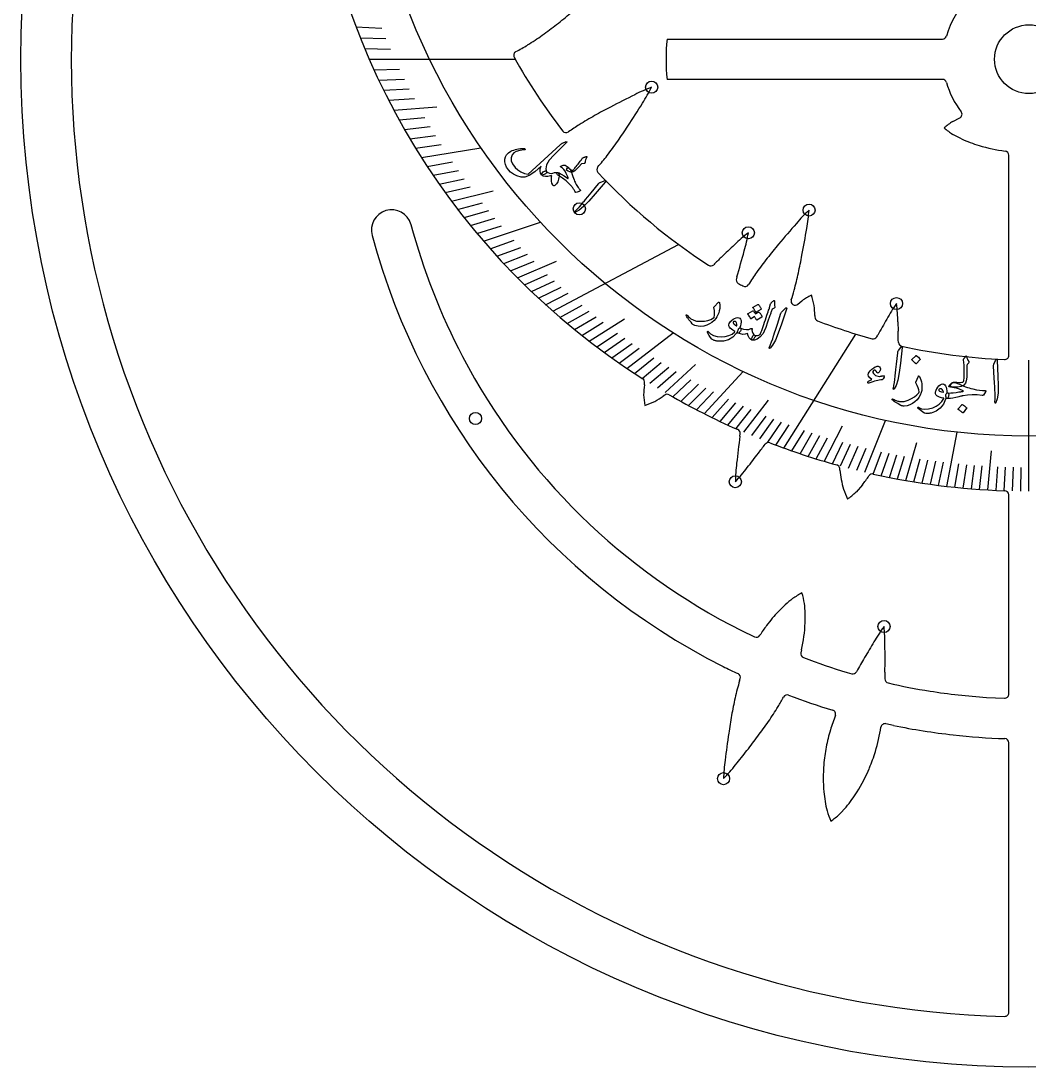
# Model space of a CAD drawing. Header units: millimetres. Extents: x -61 to 61, y -61 to 61.
# Drawn here: x -60.7 to 0, y -60.8 to 2.3 of the extents above; entities that cross this region are included whole.
import ezdxf

# ---------------------------------------------------------------- set-up
doc = ezdxf.new("R2010")
doc.units = ezdxf.units.MM
for name, color, linetype in [('CUT_INNER', 6, 'Continuous'), ('CUT_OUTER', 1, 'Continuous'), ('ENGRAVE', 7, 'Continuous'), ('ENGRAVE_FINE', 8, 'Continuous'), ('TEXT', 5, 'Continuous')]:
    doc.layers.add(name, color=color, linetype=linetype)

msp = doc.modelspace()

# ---------------------------------------------------------------- linework, layer by layer
at = {"layer": 'CUT_INNER'}
for points in [[(-21.811, 1.215), (-21.806, 1.215), (-5.212, 1.215)], [(-5.212, -1.215), (-21.806, -1.215), (-21.811, -1.215)], [(-4.59, -3.75), (-4.585, -3.748), (-4.168, -3.536)], [(-4.066, -4.798), (-4.585, -4.535), (-4.59, -4.532)], [(-1.215, -17.852), (-1.215, -5.786)], [(-37.246, -9.949), (-37.244, -9.955)], [(-17.601, -13.125), (-17.63, -13.222)], [(-13.921, -14.77), (-13.677, -14.558), (-13.673, -14.555)], [(-12.9, -15.445), (-12.899, -15.536)], [(-7.901, -15.838), (-7.885, -16.385)], [(-9.17, -16.73), (-9.111, -16.624)], [(-23.178, -19.63), (-23.16, -19.509)], [(-21.953, -20.242), (-22.044, -20.31)], [(-17.547, -22.324), (-17.583, -22.308)], [(-17.419, -22.725), (-17.4, -22.588)], [(-11.397, -24.76), (-11.404, -24.675)], [(-10.038, -25.654), (-10.419, -26.093), (-10.423, -26.097)], [(-1.215, -38.264), (-1.215, -26.256)], [(-17.314, -34.444), (-16.532, -34.816)], [(-13.698, -35.599), (-13.7, -35.606), (-13.742, -35.773)], [(-10.96, -36.96), (-10.676, -37.038)], [(-8.677, -36.951), (-8.684, -37.346)], [(-17.438, -37.463), (-17.397, -37.335)], [(-2.558, -38.466), (-1.476, -38.514)], [(-8.156, -40.161), (-8.62, -40.057)], [(-1.215, -57.444), (-1.215, -41.197)], [(-11.019, -45.077), (-11.41, -45.508), (-11.413, -45.512)]]:
    msp.add_lwpolyline(points, dxfattribs=at)
msp.add_circle((0, 0), 2.075, dxfattribs=at)
for centre, radius, start, end in [((0, 17.36), 43.39, 133.66081, 237.56427), ((0, 0), 57.712, 133.946, 268.5387), ((-0.001, 0.001), 5.162, 105.67065, 164.32935), ((-50.608, 30.23), 35.804, 308.20487, 309.94646), ((-42.311, 19.683), 22.385, 305.45135, 308.21302), ((-38.588, 14.455), 15.967, 301.61797, 305.45144), ((-5.212, 1.465), 0.25, 270, 343.82812), ((-35.345, 9.075), 9.686, 297.17588, 301.96428), ((-9.472, 0), 12.399, 174.37769, 185.62231), ((-30.804, 0.238), 0.25, 117.99365, 209.00391), ((-0.033, 17.337), 35.453, 209.06073, 217.6733), ((-5.212, -1.465), 0.25, 16.17188, 90), ((-19.472, -10.342), 9.253, 110.67135, 117.54792), ((-31.033, 2.413), 9.251, 326.82175, 333.70839), ((-0.009, -0.004), 5.154, 195.6577, 217.77898), ((8.904, -68.355), 73.832, 116.25097, 117.52599), ((-8.64, -34.655), 35.839, 117.55199, 119.29024), ((-82.52, 34.131), 69.721, 326.81013, 328.1604), ((-15.213, -22.944), 22.409, 119.28211, 122.03778), ((-0.907, -9.277), 6.641, 123.67843, 129.34769), ((-4.281, -3.313), 0.25, 296.91175, 37.26562), ((-27.897, -4.177), 0.25, 217.79297, 304.91632), ((-20.899, -13.989), 11.802, 121.69788, 125.50596), ((-54.14, 15.559), 35.804, 325.07987, 326.82146), ((-0.237, 1.899), 7.765, 231.06311, 235.91077), ((-43.139, 7.875), 22.385, 322.32635, 325.08802), ((-0.443, 3.193), 8.774, 245.61417, 252.99988), ((-0.223, 3.884), 9.499, 252.94549, 262.72028), ((-1.465, -5.786), 0.25, 0, 81.12263), ((-36.027, 2.329), 13.367, 318.7052, 322.51185), ((-25.795, -6.655), 0.25, 139.45868, 223.06641), ((-0.009, 17.349), 35.478, 222.95112, 237.04141), ((-38.411, -10.292), 1.215, 16.42229, 196.12009), ((-6.921, -15.841), 9.253, 133.17153, 140.04787), ((-22.483, -8.48), 9.25, 349.32169, 356.20859), ((0.061, 0.027), 38.617, 194.97985, 207.69706), ((41.496, -58.578), 73.832, 138.75097, 140.02599), ((0, 0), 40.981, 195.03312, 243.26556), ((-11.28, -17.787), 9.241, 127.5401, 134.4251), ((-26.036, -8.946), 9.251, 343.6967, 350.58316), ((-82.189, 1.12), 69.721, 349.31013, 350.6604), ((35.869, -68.407), 78.415, 133.13845, 133.9409), ((12.391, -34.158), 35.839, 140.05199, 141.79024), ((0.84, -32.258), 28.079, 133.65823, 134.95368), ((-84.514, 6.461), 69.721, 343.68513, 345.0354), ((-48.862, -5.178), 35.804, 347.57987, 349.32146), ((-19.175, -12.21), 0.25, 237.12891, 314.86322), ((1.836, -25.853), 22.409, 141.78211, 144.53778), ((-17.39, -13.294), 0.25, 163.26178, 240.29297), ((-5.699, -20.544), 13.191, 144.33467, 148.15155), ((-35.757, -8.067), 22.385, 344.82635, 347.58802), ((-7.057, 4.802), 21.088, 240.27205, 241.13879), ((-17.115, -13.448), 0.25, 240.99609, 327.41632), ((-14.085, -14.581), 0.25, 161.95868, 310.92836), ((-23.136, -11.606), 9.278, 341.79845, 345.51379), ((-9.359, -21.012), 7.765, 118.90322, 123.75087), ((-19.456, -16.176), 6.641, 11.51853, 17.18779), ((-19.922, -15.727), 7.028, 2.30186, 7.17205), ((-0.453, -20.113), 9.253, 144.42147, 151.29788), ((-17.151, -15.93), 9.251, 0.57171, 7.45853), ((-12.649, -15.535), 0.25, 180.3189, 249.08203), ((59.349, -54.861), 78.415, 150.01345, 150.8159), ((-0.016, 17.309), 35.439, 248.962, 254.55423), ((-1240.701, -43.792), 1233.121, 1.241394, 1.273519), ((-9.389, -16.609), 0.25, 254.70703, 331.08966), ((-7.621, -17.049), 0.25, 186.27013, 257.51953), ((-0.004, 17.324), 35.457, 257.50557, 267.62291), ((0, 0), 38.551, 207.70362, 243.31333), ((-1.465, -17.853), 0.25, 267.71484, 0), ((-23.407, -19.472), 0.25, 351.54129, 57.48047), ((-16.195, -20.423), 7.028, 173.52426, 178.39444), ((-16.587, -19.908), 6.641, 182.74093, 188.41019), ((-25.828, -13.588), 7.765, 290.12561, 294.97327), ((-26.365, -14), 7.647, 299.92786, 304.40344), ((-21.804, -20.443), 0.25, 59.94518, 126.58371), ((-0.025, 17.307), 43.332, 240.01877, 246.09688), ((-17.647, -22.553), 0.25, 352.03938, 66.26953), ((51.7, -31.87), 69.721, 172.46273, 173.81301), ((-39.91, -5.615), 29.765, 322.46741, 323.76286), ((-15.701, -23.358), 0.25, 69.08306, 143.64082), ((-0.007, 17.34), 43.369, 248.91166, 254.51472), ((-78.698, 23.75), 78.415, 321.91606, 322.7185), ((-8.443, -25.568), 9.251, 172.47447, 179.36064), ((-11.653, -24.696), 0.25, 4.73438, 74.35547), ((-24.386, -19.075), 9.253, 316.32365, 323.20063), ((-3.908, -23.944), 7.534, 186.2197, 195.10536), ((-14.179, -22.224), 5.377, 320.36969, 327.5024), ((-9.434, -25.249), 0.25, 77.52149, 147.14062), ((-0.006, 17.313), 43.343, 257.50975, 268.08205), ((-4.926, -23.678), 6.641, 199.61593, 205.28519), ((-15.604, -20.313), 7.765, 307.00061, 311.84827), ((-1.465, -26.256), 0.25, 360, 88.06641), ((-9.616, -38.441), 7.526, 127.94848, 136.78219), ((-10.012, -39.016), 7.765, 118.18176, 123.02941), ((-20.048, -34.054), 6.641, 10.79707, 16.46633), ((-8.374, -39.656), 9.264, 136.56846, 143.41208), ((-21.013, -33.635), 7.534, 357.40084, 6.2865), ((-22.809, -33.587), 9.33, 347.54154, 357.60538), ((-10.693, -38.047), 6.443, 142.61035, 148.93481), ((-1.33, -39.731), 9.242, 143.22324, 150.10827), ((-17.94, -35.208), 9.262, 359.3821, 6.26028), ((-16.424, -34.59), 0.25, 244.57627, 328.24128), ((57.746, -75.721), 78.415, 148.82172, 149.62416), ((-78.393, -36.182), 69.721, 359.36839, 0.71866), ((-13.499, -35.834), 0.25, 165.99601, 249.66102), ((-2.21, -6.888), 31.319, 248.7017, 253.77641), ((27.467, -58.049), 43.356, 149.53786, 150.83331), ((-8.455, -16.84), 22.138, 243.20263, 245.80669), ((-17.635, -37.259), 0.25, 342.21641, 64.57627), ((-10.61, -36.796), 0.25, 254.74576, 330.54648), ((-2.134, -42.018), 15.967, 163.42412, 167.25758), ((-8.434, -37.351), 0.25, 178.94504, 257.28814), ((-1.657, -9.243), 29.164, 256.45039, 261.51919), ((-22.644, -34.339), 8.864, 328.11939, 332.40211), ((-14.568, -38.562), 0.25, 69.66102, 152.02088), ((-2.693, -8.149), 32.4, 248.66336, 253.63388), ((0, 0), 38.551, 261.10994, 266.19468), ((-1.465, -38.264), 0.25, 267.45763, 360), ((4.125, -43.433), 22.385, 167.2575, 170.01917), ((-31.077, -29.335), 18.668, 325.45677, 328.74815), ((17.341, -45.764), 35.804, 170.01101, 171.75261), ((-1.43, -43.566), 10.991, 158.62765, 163.42885), ((-11.899, -39.474), 0.25, 339.648, 72.20339), ((-38.593, -24.164), 27.791, 323.22829, 325.46074), ((-20.291, -38.446), 11.513, 343.45854, 350.9536), ((-8.675, -40.3), 0.25, 77.28814, 169.84353), ((0, 0), 40.981, 258.5197, 263.60444), ((50.905, -50.643), 69.721, 171.74127, 173.09155), ((-54.935, -11.965), 48.184, 321.94691, 323.24235), ((-1.702, -43.515), 10.715, 163.27519, 168.92633), ((-0.501, -5.585), 35.375, 263.40294, 268.45621), ((-1.465, -41.197), 0.25, 0, 87.45763), ((-2.578, -43.34), 9.821, 168.94748, 175.20413), ((-78.782, 6.615), 78.415, 321.1946, 321.99704), ((-19.002, -38.824), 10.17, 337.46132, 343.43443), ((-9.143, -43.585), 9.262, 171.75505, 178.63297), ((-25.005, -36.898), 9.242, 315.59591, 322.48122), ((-3.068, -43.304), 9.33, 175.16866, 185.2325), ((-18.391, -39.081), 9.507, 327.69266, 337.47572), ((-4.855, -43.495), 7.534, 185.02796, 193.91362), ((-17.775, -39.479), 8.774, 320.35994, 327.74564), ((-5.867, -43.208), 6.641, 198.42419, 204.09345), ((-16.473, -39.621), 7.765, 305.80888, 310.65653), ((-1.465, -57.444), 0.25, 268.41797, 0)]:
    msp.add_arc(centre, radius, start, end, dxfattribs=at)
at = {"layer": 'CUT_OUTER'}
msp.add_circle((0, 0), 60.75, dxfattribs=at)
at = {"layer": 'ENGRAVE'}
for points in [[(-39.766, 0), (-30.958, 0)], [(-36.618, -5.918), (-33.026, -5.337)], [(-32.87, -10.965), (-29.445, -9.822)], [(-28.698, -15.185), (-21.112, -11.171)], [(-24.231, -18.634), (-21.446, -16.492)], [(-14.767, -23.441), (-10.435, -16.564)], [(0, -26.031), (0, -18.133)], [(-19.565, -21.369), (-17.231, -18.82)], [(-9.885, -24.89), (-8.646, -21.77)], [(-4.954, -25.747), (-4.325, -22.48)]]:
    msp.add_lwpolyline(points, dxfattribs=at)
for centre, radius in [((0, 17.36), 40.073), ((-22.738, -1.684), 0.364), ((-27.096, -9.021), 0.364), ((-13.252, -9.091), 0.364), ((-16.91, -10.459), 0.364), ((-7.978, -14.729), 0.364), ((-33.353, -21.657), 0.364), ((-17.695, -25.466), 0.364), ((-8.733, -34.197), 0.364), ((-18.403, -43.365), 0.364)]:
    msp.add_circle(centre, radius, dxfattribs=at)
at = {"layer": 'ENGRAVE_FINE'}
for points in [[(-40.561, 1.948), (-39.007, 1.873)], [(-40.305, 1.29), (-38.75, 1.24)], [(-40.04, 0.64), (-38.484, 0.616)], [(-39.485, -0.632), (-37.929, -0.607)], [(-39.195, -1.254), (-37.64, -1.205)], [(-38.897, -1.868), (-37.343, -1.794)], [(-38.592, -2.473), (-37.04, -2.374)], [(-38.28, -3.069), (-35.691, -2.862)], [(-37.961, -3.657), (-36.413, -3.507)], [(-37.635, -4.235), (-36.09, -4.061)], [(-37.302, -4.805), (-35.761, -4.606)], [(-36.963, -5.365), (-35.426, -5.142)], [(-36.267, -6.461), (-34.74, -6.189)], [(-35.91, -6.995), (-34.388, -6.699)], [(-35.548, -7.521), (-34.032, -7.201)], [(-35.18, -8.039), (-33.67, -7.694)], [(-34.807, -8.548), (-32.297, -7.931)], [(-34.429, -9.048), (-32.934, -8.655)], [(-34.046, -9.54), (-32.559, -9.123)], [(-33.659, -10.023), (-32.179, -9.582)], [(-33.267, -10.498), (-31.796, -10.034)], [(-32.47, -11.423), (-31.017, -10.912)], [(-32.065, -11.873), (-30.623, -11.339)], [(-31.656, -12.315), (-30.225, -11.758)], [(-31.244, -12.749), (-29.823, -12.169)], [(-30.828, -13.175), (-28.474, -12.169)], [(-30.409, -13.592), (-29.011, -12.968)], [(-29.986, -14.002), (-28.6, -13.355)], [(-29.559, -14.404), (-28.186, -13.735)], [(-29.13, -14.799), (-27.77, -14.108)], [(-28.263, -15.564), (-26.93, -14.83)], [(-27.825, -15.935), (-26.506, -15.18)], [(-27.384, -16.298), (-26.08, -15.522)], [(-26.495, -17.002), (-24.369, -15.638)], [(-26.941, -16.654), (-25.652, -15.857)], [(-26.047, -17.343), (-24.789, -16.506)], [(-25.596, -17.677), (-24.355, -16.82)], [(-25.143, -18.003), (-23.918, -17.126)], [(-24.688, -18.322), (-23.48, -17.426)], [(-23.772, -18.939), (-22.599, -18.005)], [(-23.311, -19.237), (-22.157, -18.284)], [(-22.849, -19.527), (-21.712, -18.556)], [(-22.384, -19.811), (-21.267, -18.822)], [(-21.918, -20.088), (-20.085, -18.408)], [(-21.451, -20.358), (-20.371, -19.333)], [(-20.981, -20.621), (-19.922, -19.579)], [(-20.511, -20.877), (-19.471, -19.819)], [(-20.038, -21.126), (-19.02, -20.052)], [(-19.09, -21.605), (-18.113, -20.499)], [(-18.614, -21.835), (-17.658, -20.713)], [(-17.179, -22.485), (-15.694, -20.541)], [(-18.137, -22.058), (-17.202, -20.922)], [(-17.659, -22.275), (-16.746, -21.123)], [(-16.698, -22.689), (-15.83, -21.509)], [(-16.217, -22.886), (-15.371, -21.693)], [(-15.734, -23.077), (-14.912, -21.871)], [(-15.251, -23.262), (-14.451, -22.043)], [(-14.282, -23.613), (-13.529, -22.369)], [(-13.796, -23.779), (-13.067, -22.523)], [(-13.309, -23.939), (-12.604, -22.672)], [(-12.334, -24.241), (-11.24, -22.091)], [(-12.822, -24.093), (-12.141, -22.814)], [(-11.845, -24.383), (-11.214, -23.083)], [(-11.356, -24.518), (-10.749, -23.209)], [(-10.866, -24.648), (-10.285, -23.329)], [(-7.423, -25.391), (-6.754, -23.102)], [(-10.376, -24.772), (-9.819, -23.444)], [(-9.393, -25.002), (-8.888, -23.657)], [(-8.902, -25.108), (-8.422, -23.755)], [(-8.409, -25.208), (-7.956, -23.848)], [(-7.917, -25.302), (-7.489, -23.936)], [(-2.478, -25.96), (-2.253, -23.599)], [(-6.93, -25.474), (-6.555, -24.094)], [(-6.436, -25.551), (-6.087, -24.165)], [(-5.942, -25.622), (-5.62, -24.231)], [(-5.448, -25.687), (-5.152, -24.292)], [(-4.459, -25.801), (-4.216, -24.397)], [(-3.964, -25.849), (-3.748, -24.441)], [(-3.469, -25.892), (-3.28, -24.481)], [(-2.974, -25.929), (-2.811, -24.515)], [(-1.983, -25.985), (-1.875, -24.567)], [(-1.487, -26.005), (-1.406, -24.585)], [(-0.991, -26.019), (-0.937, -24.599)], [(-0.496, -26.028), (-0.469, -24.606)]]:
    msp.add_lwpolyline(points, dxfattribs=at)
at = {"layer": 'TEXT'}
for points in [[(-28.631, -5.773), (-28.908, -6.084), (-29.073, -6.363), (-29.125, -6.61), (-29.065, -6.824), (-29.071, -6.846), (-29.098, -6.873), (-29.145, -6.907), (-29.212, -6.946), (-29.266, -6.974), (-29.31, -6.989), (-29.341, -6.991), (-29.362, -6.98), (-29.432, -6.865), (-29.463, -6.737), (-29.454, -6.597), (-29.406, -6.444), (-29.786, -6.779), (-30.114, -7.003), (-30.389, -7.116), (-30.611, -7.116), (-30.857, -7.028), (-31.065, -6.922), (-31.237, -6.799), (-31.371, -6.66), (-31.48, -6.501), (-31.552, -6.343), (-31.589, -6.187), (-31.589, -6.033), (-31.553, -5.888), (-31.48, -5.76), (-31.37, -5.647), (-31.223, -5.551), (-31.137, -5.509), (-31.048, -5.473), (-30.953, -5.443), (-30.855, -5.419), (-30.753, -5.4), (-30.646, -5.387), (-30.534, -5.38), (-30.419, -5.379), (-30.404, -5.381), (-30.392, -5.385), (-30.381, -5.393), (-30.372, -5.402), (-30.367, -5.412), (-30.365, -5.422), (-30.366, -5.433), (-30.37, -5.444), (-30.377, -5.454), (-30.389, -5.462), (-30.404, -5.466), (-30.423, -5.469), (-30.684, -5.497), (-30.893, -5.556), (-31.049, -5.644), (-31.152, -5.763), (-31.21, -5.934), (-31.199, -6.117), (-31.119, -6.312), (-30.969, -6.518), (-30.804, -6.675), (-30.616, -6.796), (-30.406, -6.883), (-30.174, -6.934), (-28.261, -5.166), (-28.215, -5.124), (-28.174, -5.091), (-28.139, -5.066), (-28.109, -5.05), (-27.887, -4.961), (-27.855, -4.969), (-27.847, -4.99), (-27.862, -5.022), (-27.901, -5.066)], [(-26.77, -5.894), (-26.753, -5.888), (-26.738, -5.883), (-26.724, -5.878), (-26.712, -5.874), (-26.701, -5.87), (-26.692, -5.867), (-26.685, -5.865), (-26.68, -5.864), (-26.67, -5.863), (-26.661, -5.864), (-26.654, -5.867), (-26.647, -5.873), (-26.642, -5.88), (-26.64, -5.888), (-26.641, -5.896), (-26.645, -5.904), (-26.687, -5.989), (-26.72, -6.071), (-26.742, -6.152), (-26.754, -6.232), (-26.759, -6.251), (-26.769, -6.265), (-26.786, -6.275), (-26.808, -6.28), (-26.966, -6.297), (-27.129, -6.489), (-27.26, -6.628), (-27.374, -6.728), (-27.471, -6.787), (-27.552, -6.806), (-27.606, -6.799), (-27.676, -6.779), (-27.763, -6.744), (-27.866, -6.696), (-27.843, -6.6), (-27.804, -6.552), (-27.751, -6.551), (-27.683, -6.598), (-27.637, -6.638), (-27.593, -6.672), (-27.552, -6.7), (-27.513, -6.722), (-27.5, -6.712), (-27.482, -6.695), (-27.461, -6.671), (-27.435, -6.641), (-27.404, -6.605), (-27.369, -6.562), (-27.328, -6.513), (-27.283, -6.457), (-27.227, -6.389), (-27.175, -6.324), (-27.127, -6.264), (-27.083, -6.207), (-27.043, -6.154), (-27.007, -6.104), (-26.974, -6.056), (-26.946, -6.013), (-26.922, -5.978), (-26.902, -5.953), (-26.884, -5.935), (-26.869, -5.926), (-26.851, -5.922), (-26.829, -5.915), (-26.802, -5.906), (-26.77, -5.894)], [(-28.378, -6.832), (-28.349, -6.874), (-28.329, -6.925), (-28.319, -6.984), (-28.32, -7.053), (-28.344, -7.231), (-28.393, -7.382), (-28.468, -7.507), (-28.569, -7.605), (-28.606, -7.624), (-28.64, -7.624), (-28.67, -7.606), (-28.698, -7.568), (-28.746, -7.464), (-28.773, -7.346), (-28.779, -7.214), (-28.764, -7.069), (-28.762, -7.039), (-28.772, -7.021), (-28.793, -7.014), (-28.825, -7.02), (-28.997, -7.066), (-29.145, -7.075), (-29.267, -7.045), (-29.365, -6.977), (-29.369, -6.966), (-29.369, -6.95), (-29.364, -6.931), (-29.353, -6.907), (-29.314, -6.846), (-29.273, -6.797), (-29.23, -6.761), (-29.185, -6.738), (-29.164, -6.734), (-29.143, -6.735), (-29.121, -6.743), (-29.1, -6.757), (-29.003, -6.827), (-28.904, -6.869), (-28.801, -6.881), (-28.695, -6.865), (-28.585, -6.837), (-28.495, -6.822), (-28.426, -6.821), (-28.378, -6.832)], [(-28.218, -6.448), (-28.166, -6.42), (-28.113, -6.4), (-28.062, -6.388), (-28.011, -6.385), (-27.954, -6.395), (-27.894, -6.42), (-27.831, -6.46), (-27.764, -6.515), (-27.731, -6.547), (-27.701, -6.581), (-27.673, -6.616), (-27.648, -6.652), (-27.626, -6.689), (-27.607, -6.727), (-27.589, -6.765), (-27.573, -6.805), (-27.526, -6.943), (-27.483, -7.067), (-27.444, -7.175), (-27.409, -7.269), (-27.379, -7.347), (-27.353, -7.412), (-27.332, -7.461), (-27.315, -7.496), (-27.278, -7.557), (-27.241, -7.616), (-27.204, -7.672), (-27.168, -7.724), (-27.132, -7.773), (-27.098, -7.819), (-27.066, -7.861), (-27.035, -7.9), (-27.032, -7.907), (-27.033, -7.915), (-27.04, -7.923), (-27.053, -7.932), (-27.112, -7.965), (-27.173, -7.991), (-27.236, -8.011), (-27.302, -8.024), (-27.311, -8.024), (-27.319, -8.021), (-27.326, -8.015), (-27.333, -8.007), (-27.362, -7.957), (-27.39, -7.909), (-27.417, -7.864), (-27.444, -7.822), (-27.47, -7.782), (-27.496, -7.745), (-27.521, -7.711), (-27.545, -7.68), (-27.702, -7.502), (-27.887, -7.333), (-28.101, -7.172), (-28.344, -7.018), (-28.385, -6.991), (-28.417, -6.96), (-28.44, -6.927), (-28.453, -6.891), (-28.457, -6.859), (-28.449, -6.837), (-28.43, -6.826), (-28.399, -6.825), (-28.312, -6.853), (-28.184, -6.922), (-28.015, -7.031), (-27.804, -7.178), (-27.795, -7.183), (-27.787, -7.186), (-27.782, -7.187), (-27.778, -7.185), (-27.775, -7.156), (-27.791, -7.096), (-27.828, -7.006), (-27.883, -6.886), (-27.953, -6.756), (-28.033, -6.646), (-28.123, -6.555), (-28.224, -6.482), (-28.233, -6.475), (-28.235, -6.467), (-28.23, -6.458), (-28.218, -6.448)], [(-25.609, -7.338), (-25.534, -7.314), (-25.497, -7.317), (-25.497, -7.346), (-25.535, -7.403), (-26.148, -8.117), (-26.523, -8.555), (-26.843, -8.884), (-27.109, -9.103), (-27.322, -9.211), (-27.344, -9.215), (-27.359, -9.214), (-27.367, -9.208), (-27.368, -9.197), (-27.365, -9.184), (-27.358, -9.17), (-27.347, -9.156), (-27.332, -9.14), (-27.213, -9.025), (-27.093, -8.897), (-26.97, -8.757), (-26.846, -8.605), (-26.812, -8.566), (-26.723, -8.459), (-26.579, -8.285), (-26.378, -8.043), (-25.936, -7.505), (-25.911, -7.479), (-25.885, -7.457), (-25.859, -7.439), (-25.832, -7.426)], [(-18.701, -14.65), (-18.695, -14.646), (-18.69, -14.642), (-18.685, -14.64), (-18.681, -14.64), (-18.671, -14.644), (-18.663, -14.655), (-18.655, -14.672), (-18.647, -14.695), (-18.629, -14.801), (-18.625, -14.914), (-18.636, -15.033), (-18.661, -15.159), (-18.698, -15.289), (-18.745, -15.41), (-18.802, -15.524), (-18.869, -15.63), (-18.98, -15.756), (-19.109, -15.865), (-19.253, -15.956), (-19.415, -16.03), (-19.588, -16.081), (-19.764, -16.101), (-19.943, -16.09), (-20.126, -16.049), (-20.172, -16.032), (-20.214, -16.01), (-20.253, -15.981), (-20.288, -15.946), (-20.362, -15.857), (-20.429, -15.776), (-20.488, -15.703), (-20.538, -15.637), (-20.581, -15.579), (-20.616, -15.53), (-20.642, -15.488), (-20.66, -15.455), (-20.663, -15.446), (-20.664, -15.439), (-20.664, -15.432), (-20.661, -15.427), (-20.657, -15.421), (-20.651, -15.416), (-20.645, -15.413), (-20.637, -15.411), (-20.629, -15.41), (-20.621, -15.413), (-20.613, -15.418), (-20.605, -15.426), (-20.557, -15.477), (-20.51, -15.524), (-20.463, -15.566), (-20.418, -15.604), (-20.372, -15.638), (-20.327, -15.668), (-20.282, -15.695), (-20.236, -15.718), (-20.189, -15.737), (-20.139, -15.754), (-20.085, -15.769), (-20.027, -15.78), (-19.965, -15.789), (-19.9, -15.795), (-19.831, -15.797), (-19.758, -15.797), (-19.546, -15.781), (-19.351, -15.742), (-19.172, -15.681), (-19.011, -15.597), (-18.999, -15.589), (-18.989, -15.579), (-18.98, -15.565), (-18.973, -15.548), (-18.955, -15.435), (-18.95, -15.3), (-18.959, -15.143), (-18.981, -14.964), (-18.981, -14.954), (-18.979, -14.945), (-18.976, -14.939), (-18.972, -14.934)], [(-15.535, -14.69), (-15.485, -14.645), (-15.447, -14.609), (-15.419, -14.582), (-15.401, -14.564), (-15.389, -14.553), (-15.377, -14.547), (-15.365, -14.545), (-15.354, -14.549), (-15.342, -14.556), (-15.336, -14.568), (-15.333, -14.582), (-15.334, -14.6), (-15.342, -14.687), (-15.342, -14.769), (-15.332, -14.847), (-15.313, -14.919), (-15.309, -14.942), (-15.314, -14.962), (-15.329, -14.981), (-15.354, -14.997), (-15.478, -15.069), (-15.496, -15.12), (-15.513, -15.169), (-15.53, -15.218), (-15.547, -15.265), (-15.563, -15.312), (-15.579, -15.358), (-15.594, -15.403), (-15.609, -15.447), (-15.746, -15.857), (-15.861, -16.174), (-15.954, -16.397), (-16.025, -16.527), (-16.206, -16.739), (-16.377, -16.877), (-16.539, -16.942), (-16.691, -16.933), (-16.694, -16.931), (-16.698, -16.929), (-16.701, -16.927), (-16.705, -16.926), (-16.716, -16.896), (-16.708, -16.846), (-16.68, -16.774), (-16.633, -16.68), (-16.612, -16.647), (-16.59, -16.627), (-16.566, -16.619), (-16.54, -16.623), (-16.444, -16.649), (-16.355, -16.652), (-16.274, -16.635), (-16.202, -16.596), (-16.17, -16.522), (-16.137, -16.437), (-16.1, -16.342), (-16.061, -16.235), (-16.02, -16.118), (-15.977, -15.991), (-15.93, -15.854), (-15.882, -15.707), (-15.832, -15.563), (-15.789, -15.433), (-15.75, -15.318), (-15.716, -15.218), (-15.688, -15.132), (-15.664, -15.061), (-15.645, -15.004), (-15.63, -14.963), (-15.568, -14.751), (-15.56, -14.731), (-15.551, -14.714), (-15.543, -14.701), (-15.535, -14.69)], [(-16.338, -14.778), (-16.332, -14.776), (-16.325, -14.776), (-16.317, -14.779), (-16.308, -14.784), (-16.282, -14.813), (-16.258, -14.843), (-16.235, -14.873), (-16.214, -14.905), (-16.195, -14.937), (-16.177, -14.97), (-16.16, -15.005), (-16.145, -15.042), (-16.142, -15.054), (-16.143, -15.063), (-16.146, -15.071), (-16.153, -15.076), (-16.443, -15.256), (-16.451, -15.258), (-16.459, -15.254), (-16.466, -15.246), (-16.473, -15.232), (-16.479, -15.221), (-16.488, -15.203), (-16.501, -15.179), (-16.518, -15.149), (-16.539, -15.113), (-16.564, -15.07), (-16.594, -15.02), (-16.628, -14.964), (-16.632, -14.956), (-16.633, -14.949), (-16.63, -14.944), (-16.624, -14.94)], [(-14.702, -15.039), (-14.642, -14.988), (-14.606, -14.977), (-14.595, -15.005), (-14.61, -15.072), (-14.916, -15.961), (-15.104, -16.506), (-15.28, -16.93), (-15.447, -17.232), (-15.604, -17.411), (-15.623, -17.423), (-15.638, -17.427), (-15.648, -17.425), (-15.652, -17.415), (-15.654, -17.402), (-15.652, -17.386), (-15.648, -17.369), (-15.64, -17.349), (-15.572, -17.198), (-15.507, -17.035), (-15.444, -16.859), (-15.385, -16.672), (-15.368, -16.623), (-15.325, -16.491), (-15.255, -16.276), (-15.157, -15.978), (-14.944, -15.315), (-14.931, -15.28), (-14.915, -15.25), (-14.897, -15.224), (-14.877, -15.203)], [(-17.628, -16.508), (-17.855, -16.744), (-18.115, -16.905), (-18.408, -16.989), (-18.734, -16.997), (-18.777, -16.992), (-18.818, -16.986), (-18.858, -16.979), (-18.897, -16.97), (-18.935, -16.96), (-18.97, -16.949), (-19.004, -16.936), (-19.035, -16.922), (-19.105, -16.87), (-19.184, -16.777), (-19.271, -16.643), (-19.366, -16.468), (-19.374, -16.446), (-19.376, -16.428), (-19.372, -16.414), (-19.362, -16.405), (-19.348, -16.4), (-19.335, -16.402), (-19.322, -16.411), (-19.31, -16.426), (-19.184, -16.56), (-19.012, -16.657), (-18.794, -16.714), (-18.532, -16.733), (-18.299, -16.713), (-18.087, -16.656), (-17.894, -16.563), (-17.721, -16.433), (-17.719, -16.427), (-17.718, -16.421), (-17.72, -16.416), (-17.723, -16.411), (-17.838, -16.341), (-17.931, -16.274), (-18.004, -16.21), (-18.054, -16.148), (-18.082, -16.079), (-18.083, -16.004), (-18.056, -15.924), (-18.001, -15.838), (-17.993, -15.827), (-17.984, -15.816), (-17.975, -15.805), (-17.965, -15.795), (-17.954, -15.784), (-17.943, -15.772), (-17.931, -15.761), (-17.918, -15.748), (-17.826, -15.674), (-17.735, -15.62), (-17.645, -15.587), (-17.555, -15.574), (-17.475, -15.584), (-17.415, -15.617), (-17.373, -15.672), (-17.351, -15.752), (-17.346, -15.848), (-17.357, -15.951), (-17.385, -16.06), (-17.43, -16.176), (-17.423, -16.179), (-17.416, -16.182), (-17.41, -16.185), (-17.403, -16.188), (-17.396, -16.19), (-17.39, -16.193), (-17.383, -16.196), (-17.376, -16.199), (-17.356, -16.216), (-17.345, -16.24), (-17.345, -16.271), (-17.355, -16.309), (-17.371, -16.348), (-17.391, -16.386), (-17.416, -16.422), (-17.444, -16.457), (-17.473, -16.485), (-17.498, -16.503), (-17.519, -16.511), (-17.536, -16.508), (-17.602, -16.474), (-17.606, -16.48), (-17.611, -16.487), (-17.619, -16.497), (-17.628, -16.508)], [(-16.289, -15.248), (-16.282, -15.245), (-16.275, -15.246), (-16.267, -15.249), (-16.259, -15.254), (-16.232, -15.283), (-16.207, -15.313), (-16.184, -15.343), (-16.162, -15.374), (-16.142, -15.407), (-16.124, -15.44), (-16.106, -15.475), (-16.091, -15.512), (-16.089, -15.521), (-16.09, -15.53), (-16.095, -15.538), (-16.102, -15.544), (-16.392, -15.725), (-16.398, -15.726), (-16.405, -15.723), (-16.412, -15.716), (-16.419, -15.703), (-16.424, -15.695), (-16.432, -15.682), (-16.442, -15.665), (-16.455, -15.643), (-16.47, -15.617), (-16.489, -15.586), (-16.51, -15.552), (-16.535, -15.513), (-16.749, -15.645), (-16.757, -15.646), (-16.765, -15.643), (-16.772, -15.635), (-16.779, -15.621), (-16.785, -15.609), (-16.795, -15.591), (-16.808, -15.567), (-16.826, -15.537), (-16.847, -15.501), (-16.872, -15.457), (-16.903, -15.407), (-16.937, -15.351), (-16.94, -15.343), (-16.939, -15.337), (-16.936, -15.332), (-16.93, -15.329), (-16.641, -15.168), (-16.634, -15.166), (-16.627, -15.166), (-16.619, -15.169), (-16.611, -15.175), (-16.592, -15.195), (-16.574, -15.217), (-16.556, -15.238), (-16.539, -15.261), (-16.523, -15.283), (-16.508, -15.307), (-16.494, -15.331), (-16.481, -15.356)], [(-17.595, -16.042), (-17.598, -15.961), (-17.614, -15.897), (-17.642, -15.849), (-17.684, -15.817), (-17.715, -15.81), (-17.746, -15.808), (-17.776, -15.812), (-17.805, -15.822), (-17.816, -15.83), (-17.823, -15.841), (-17.826, -15.855), (-17.823, -15.873), (-17.805, -15.922), (-17.765, -15.97), (-17.704, -16.017), (-17.622, -16.062), (-17.613, -16.065), (-17.605, -16.062), (-17.599, -16.055), (-17.595, -16.042)], [(-16.54, -16.623), (-16.517, -16.646), (-16.501, -16.665), (-16.493, -16.68), (-16.493, -16.693), (-16.497, -16.71), (-16.506, -16.729), (-16.517, -16.751), (-16.533, -16.776), (-16.586, -16.852), (-16.63, -16.904), (-16.665, -16.93), (-16.691, -16.933), (-16.779, -16.873), (-16.854, -16.788), (-16.915, -16.676), (-16.963, -16.538), (-17.095, -16.577), (-17.235, -16.584), (-17.383, -16.561), (-17.54, -16.506), (-17.554, -16.495), (-17.562, -16.479), (-17.563, -16.458), (-17.558, -16.432), (-17.512, -16.275), (-17.506, -16.258), (-17.496, -16.241), (-17.481, -16.226), (-17.461, -16.211), (-17.442, -16.202), (-17.422, -16.197), (-17.402, -16.197), (-17.382, -16.201), (-17.195, -16.265), (-17.029, -16.291), (-16.884, -16.281), (-16.76, -16.234), (-16.744, -16.227), (-16.729, -16.224), (-16.714, -16.225), (-16.698, -16.23), (-16.686, -16.239), (-16.679, -16.25), (-16.678, -16.262), (-16.683, -16.277), (-16.689, -16.29), (-16.693, -16.301), (-16.695, -16.312), (-16.696, -16.321), (-16.672, -16.419), (-16.639, -16.502), (-16.594, -16.57), (-16.54, -16.623)], [(-7.728, -17.369), (-7.679, -17.308), (-7.646, -17.289), (-7.63, -17.314), (-7.631, -17.383), (-7.748, -18.315), (-7.819, -18.888), (-7.904, -19.339), (-8.005, -19.669), (-8.123, -19.876), (-8.139, -19.892), (-8.152, -19.899), (-8.163, -19.898), (-8.169, -19.89), (-8.174, -19.877), (-8.175, -19.862), (-8.174, -19.844), (-8.171, -19.823), (-8.135, -19.661), (-8.105, -19.488), (-8.08, -19.303), (-8.06, -19.108), (-8.054, -19.057), (-8.039, -18.919), (-8.014, -18.694), (-7.98, -18.382), (-7.908, -17.689), (-7.902, -17.653), (-7.893, -17.62), (-7.88, -17.591), (-7.865, -17.565)], [(-6.819, -17.87), (-6.814, -17.866), (-6.807, -17.865), (-6.798, -17.866), (-6.789, -17.868), (-6.724, -17.911), (-6.665, -17.96), (-6.611, -18.014), (-6.562, -18.075), (-6.558, -18.083), (-6.557, -18.091), (-6.559, -18.098), (-6.564, -18.105), (-6.789, -18.359), (-6.796, -18.364), (-6.805, -18.364), (-6.814, -18.359), (-6.824, -18.348), (-6.833, -18.338), (-6.847, -18.324), (-6.866, -18.305), (-6.891, -18.281), (-6.921, -18.252), (-6.957, -18.217), (-6.999, -18.178), (-7.047, -18.133), (-7.053, -18.126), (-7.055, -18.12), (-7.054, -18.114), (-7.049, -18.109)], [(-3.914, -19.34), (-3.91, -19.23), (-3.908, -19.114), (-3.907, -18.992), (-3.906, -18.864), (-3.907, -18.73), (-3.908, -18.589), (-3.911, -18.442), (-3.916, -18.287), (-3.942, -18.126), (-3.94, -18.106), (-3.936, -18.087), (-3.929, -18.069), (-3.919, -18.052), (-3.913, -18.043), (-3.905, -18.032), (-3.895, -18.018), (-3.882, -18.002), (-3.868, -17.983), (-3.851, -17.96), (-3.832, -17.935), (-3.812, -17.906), (-3.805, -17.897), (-3.796, -17.89), (-3.787, -17.887), (-3.777, -17.887), (-3.769, -17.89), (-3.763, -17.896), (-3.758, -17.906), (-3.755, -17.92), (-3.738, -17.997), (-3.711, -18.073), (-3.674, -18.148), (-3.626, -18.221), (-3.614, -18.242), (-3.61, -18.261), (-3.616, -18.28), (-3.63, -18.298), (-3.718, -18.4), (-3.725, -18.413), (-3.731, -18.43), (-3.735, -18.453), (-3.737, -18.479), (-3.735, -18.855), (-3.749, -19.156), (-3.781, -19.381), (-3.831, -19.529), (-3.93, -19.644), (-4.09, -19.722), (-4.311, -19.761), (-4.593, -19.762), (-4.694, -19.744), (-4.741, -19.705), (-4.732, -19.646), (-4.668, -19.568), (-4.657, -19.558), (-4.647, -19.548), (-4.637, -19.538), (-4.627, -19.529), (-4.617, -19.519), (-4.608, -19.51), (-4.599, -19.502), (-4.59, -19.493), (-4.569, -19.477), (-4.545, -19.467), (-4.517, -19.462), (-4.487, -19.463), (-4.351, -19.475), (-4.231, -19.48), (-4.127, -19.478), (-4.038, -19.469), (-3.987, -19.456), (-3.949, -19.43), (-3.925, -19.391), (-3.914, -19.34)], [(-2.006, -18.162), (-1.968, -18.093), (-1.938, -18.07), (-1.919, -18.092), (-1.908, -18.16), (-1.872, -19.099), (-1.85, -19.675), (-1.861, -20.135), (-1.907, -20.476), (-1.99, -20.7), (-2.003, -20.718), (-2.015, -20.727), (-2.026, -20.728), (-2.034, -20.721), (-2.04, -20.709), (-2.044, -20.694), (-2.046, -20.676), (-2.046, -20.655), (-2.037, -20.49), (-2.035, -20.314), (-2.04, -20.128), (-2.053, -19.931), (-2.055, -19.88), (-2.062, -19.741), (-2.074, -19.515), (-2.091, -19.202), (-2.132, -18.507), (-2.132, -18.47), (-2.128, -18.436), (-2.121, -18.405), (-2.11, -18.378)], [(-8.787, -19.262), (-8.804, -19.285), (-8.82, -19.303), (-8.837, -19.316), (-8.854, -19.324), (-8.932, -19.334), (-9.016, -19.348), (-9.106, -19.366), (-9.202, -19.388), (-9.303, -19.415), (-9.412, -19.446), (-9.526, -19.482), (-9.647, -19.523), (-9.667, -19.526), (-9.683, -19.525), (-9.697, -19.518), (-9.707, -19.507), (-9.709, -19.503), (-9.711, -19.499), (-9.711, -19.496), (-9.711, -19.494), (-9.703, -19.453), (-9.659, -19.407), (-9.582, -19.355), (-9.471, -19.296), (-9.588, -19.202), (-9.661, -19.109), (-9.689, -19.019), (-9.674, -18.931), (-9.633, -18.856), (-9.563, -18.775), (-9.466, -18.688), (-9.341, -18.595), (-9.263, -18.548), (-9.195, -18.518), (-9.137, -18.504), (-9.088, -18.506), (-9.011, -18.54), (-8.965, -18.593), (-8.952, -18.665), (-8.971, -18.756), (-8.984, -18.789), (-9.002, -18.822), (-9.025, -18.854), (-9.054, -18.886), (-9.082, -18.908), (-9.108, -18.914), (-9.131, -18.905), (-9.151, -18.881), (-9.213, -18.798), (-9.271, -18.751), (-9.325, -18.739), (-9.377, -18.764), (-9.413, -18.815), (-9.412, -18.873), (-9.374, -18.939), (-9.299, -19.013), (-9.238, -19.055), (-9.17, -19.087), (-9.093, -19.108), (-9.009, -19.117), (-8.981, -19.116), (-8.95, -19.113), (-8.917, -19.107), (-8.882, -19.097), (-8.863, -19.092), (-8.845, -19.088), (-8.828, -19.084), (-8.811, -19.081), (-8.795, -19.078), (-8.78, -19.077), (-8.767, -19.076), (-8.755, -19.077), (-8.726, -19.085), (-8.713, -19.104), (-8.716, -19.133), (-8.734, -19.172)], [(-6.665, -19.108), (-6.662, -19.102), (-6.658, -19.097), (-6.655, -19.094), (-6.651, -19.092), (-6.64, -19.093), (-6.628, -19.1), (-6.615, -19.113), (-6.6, -19.132), (-6.547, -19.226), (-6.505, -19.331), (-6.474, -19.446), (-6.455, -19.573), (-6.445, -19.708), (-6.448, -19.838), (-6.463, -19.965), (-6.489, -20.087), (-6.551, -20.243), (-6.635, -20.389), (-6.74, -20.524), (-6.867, -20.649), (-7.012, -20.756), (-7.17, -20.835), (-7.343, -20.886), (-7.529, -20.909), (-7.577, -20.909), (-7.625, -20.902), (-7.671, -20.889), (-7.715, -20.868), (-7.816, -20.81), (-7.906, -20.756), (-7.986, -20.707), (-8.056, -20.663), (-8.116, -20.623), (-8.166, -20.588), (-8.205, -20.558), (-8.233, -20.533), (-8.239, -20.526), (-8.243, -20.519), (-8.244, -20.513), (-8.244, -20.507), (-8.242, -20.5), (-8.238, -20.494), (-8.233, -20.488), (-8.227, -20.483), (-8.219, -20.48), (-8.211, -20.48), (-8.201, -20.482), (-8.191, -20.487), (-8.129, -20.519), (-8.068, -20.546), (-8.01, -20.57), (-7.954, -20.59), (-7.9, -20.607), (-7.847, -20.62), (-7.795, -20.63), (-7.745, -20.636), (-7.694, -20.638), (-7.641, -20.637), (-7.585, -20.632), (-7.527, -20.623), (-7.466, -20.61), (-7.403, -20.593), (-7.337, -20.572), (-7.269, -20.547), (-7.075, -20.459), (-6.904, -20.357), (-6.758, -20.238), (-6.634, -20.104), (-6.626, -20.093), (-6.62, -20.08), (-6.617, -20.064), (-6.616, -20.045), (-6.637, -19.933), (-6.679, -19.804), (-6.741, -19.66), (-6.822, -19.499), (-6.825, -19.489), (-6.827, -19.481), (-6.826, -19.474), (-6.824, -19.468)], [(-4.188, -19.587), (-4.101, -19.632), (-4.011, -19.674), (-3.915, -19.713), (-3.816, -19.75), (-3.712, -19.784), (-3.606, -19.816), (-3.496, -19.846), (-3.383, -19.873), (-3.164, -19.918), (-2.969, -19.949), (-2.798, -19.965), (-2.651, -19.966), (-2.636, -19.967), (-2.623, -19.972), (-2.614, -19.98), (-2.607, -19.992), (-2.604, -20.006), (-2.604, -20.02), (-2.608, -20.035), (-2.615, -20.049), (-2.744, -20.243), (-2.757, -20.259), (-2.772, -20.268), (-2.791, -20.271), (-2.812, -20.269), (-3.118, -20.239), (-3.413, -20.233), (-3.697, -20.248), (-3.972, -20.287), (-3.987, -20.289), (-4.014, -20.295), (-4.051, -20.303), (-4.099, -20.314), (-4.159, -20.328), (-4.229, -20.344), (-4.311, -20.363), (-4.404, -20.385), (-4.584, -20.424), (-4.733, -20.449), (-4.853, -20.46), (-4.941, -20.457), (-4.963, -20.446), (-4.98, -20.419), (-4.993, -20.377), (-5.002, -20.318), (-4.999, -20.226), (-4.98, -20.161), (-4.944, -20.125), (-4.893, -20.117), (-4.817, -20.119), (-4.707, -20.114), (-4.564, -20.101), (-4.387, -20.079), (-4.298, -20.068), (-4.221, -20.058), (-4.154, -20.049), (-4.099, -20.041), (-4.054, -20.035), (-4.022, -20.029), (-4, -20.026), (-3.99, -20.024), (-3.987, -20.022), (-3.983, -20.021), (-3.981, -20.02), (-3.978, -20.019), (-3.977, -20.019), (-3.974, -20.018), (-3.973, -20.018), (-3.971, -20.018), (-3.958, -20.014), (-3.953, -20.009), (-3.955, -20.003), (-3.964, -19.996), (-4.005, -19.971), (-4.049, -19.948), (-4.095, -19.926), (-4.143, -19.905), (-4.194, -19.886), (-4.248, -19.867), (-4.304, -19.849), (-4.362, -19.832), (-4.42, -19.817), (-4.477, -19.802), (-4.533, -19.789), (-4.589, -19.778), (-4.643, -19.768), (-4.697, -19.761), (-4.749, -19.755), (-4.799, -19.751), (-4.812, -19.748), (-4.82, -19.742), (-4.823, -19.733), (-4.822, -19.721), (-4.813, -19.702), (-4.803, -19.683), (-4.791, -19.664), (-4.778, -19.646), (-4.763, -19.628), (-4.748, -19.61), (-4.732, -19.592), (-4.715, -19.573), (-4.678, -19.538), (-4.642, -19.512), (-4.607, -19.495), (-4.574, -19.487), (-4.492, -19.486), (-4.4, -19.503), (-4.299, -19.536), (-4.188, -19.587)], [(-5.024, -20.489), (-5.157, -20.788), (-5.346, -21.028), (-5.593, -21.208), (-5.897, -21.326), (-5.939, -21.336), (-5.98, -21.344), (-6.02, -21.351), (-6.059, -21.356), (-6.098, -21.36), (-6.135, -21.361), (-6.171, -21.361), (-6.206, -21.358), (-6.289, -21.333), (-6.394, -21.273), (-6.522, -21.176), (-6.671, -21.044), (-6.686, -21.026), (-6.694, -21.01), (-6.695, -20.996), (-6.689, -20.983), (-6.678, -20.974), (-6.665, -20.972), (-6.65, -20.975), (-6.633, -20.985), (-6.469, -21.069), (-6.274, -21.101), (-6.05, -21.081), (-5.796, -21.008), (-5.585, -20.91), (-5.405, -20.785), (-5.255, -20.631), (-5.137, -20.451), (-5.137, -20.444), (-5.138, -20.438), (-5.141, -20.433), (-5.146, -20.43), (-5.278, -20.404), (-5.388, -20.373), (-5.478, -20.337), (-5.547, -20.296), (-5.597, -20.241), (-5.623, -20.171), (-5.625, -20.086), (-5.603, -19.986), (-5.599, -19.973), (-5.594, -19.96), (-5.589, -19.947), (-5.583, -19.933), (-5.577, -19.919), (-5.57, -19.905), (-5.563, -19.89), (-5.555, -19.874), (-5.494, -19.772), (-5.427, -19.691), (-5.354, -19.629), (-5.273, -19.587), (-5.195, -19.568), (-5.127, -19.578), (-5.069, -19.617), (-5.021, -19.683), (-4.983, -19.772), (-4.959, -19.873), (-4.948, -19.985), (-4.95, -20.109), (-4.943, -20.11), (-4.936, -20.111), (-4.928, -20.111), (-4.921, -20.111), (-4.915, -20.111), (-4.907, -20.111), (-4.9, -20.112), (-4.893, -20.113), (-4.867, -20.122), (-4.849, -20.141), (-4.838, -20.17), (-4.835, -20.209), (-4.837, -20.252), (-4.843, -20.294), (-4.853, -20.336), (-4.868, -20.378), (-4.886, -20.415), (-4.903, -20.44), (-4.92, -20.454), (-4.938, -20.458), (-5.011, -20.448), (-5.012, -20.455), (-5.015, -20.464), (-5.019, -20.475), (-5.024, -20.489)], [(-5.151, -20.04), (-5.182, -19.965), (-5.219, -19.91), (-5.262, -19.875), (-5.312, -19.859), (-5.344, -19.863), (-5.373, -19.871), (-5.4, -19.885), (-5.424, -19.905), (-5.432, -19.916), (-5.435, -19.928), (-5.432, -19.942), (-5.424, -19.959), (-5.389, -19.999), (-5.336, -20.03), (-5.263, -20.053), (-5.171, -20.068), (-5.161, -20.067), (-5.154, -20.062), (-5.151, -20.053), (-5.151, -20.04)], [(-4.048, -20.825), (-4.043, -20.82), (-4.036, -20.818), (-4.027, -20.818), (-4.016, -20.82), (-3.944, -20.858), (-3.876, -20.902), (-3.813, -20.952), (-3.755, -21.008), (-3.75, -21.016), (-3.748, -21.024), (-3.749, -21.032), (-3.754, -21.039), (-3.968, -21.309), (-3.976, -21.316), (-3.985, -21.316), (-3.995, -21.312), (-4.007, -21.302), (-4.018, -21.293), (-4.034, -21.279), (-4.056, -21.262), (-4.085, -21.24), (-4.119, -21.213), (-4.161, -21.181), (-4.21, -21.145), (-4.265, -21.105), (-4.272, -21.098), (-4.275, -21.092), (-4.275, -21.086), (-4.27, -21.081)]]:
    msp.add_lwpolyline(points, close=True, dxfattribs=at)

doc.saveas('drawing.dxf')
